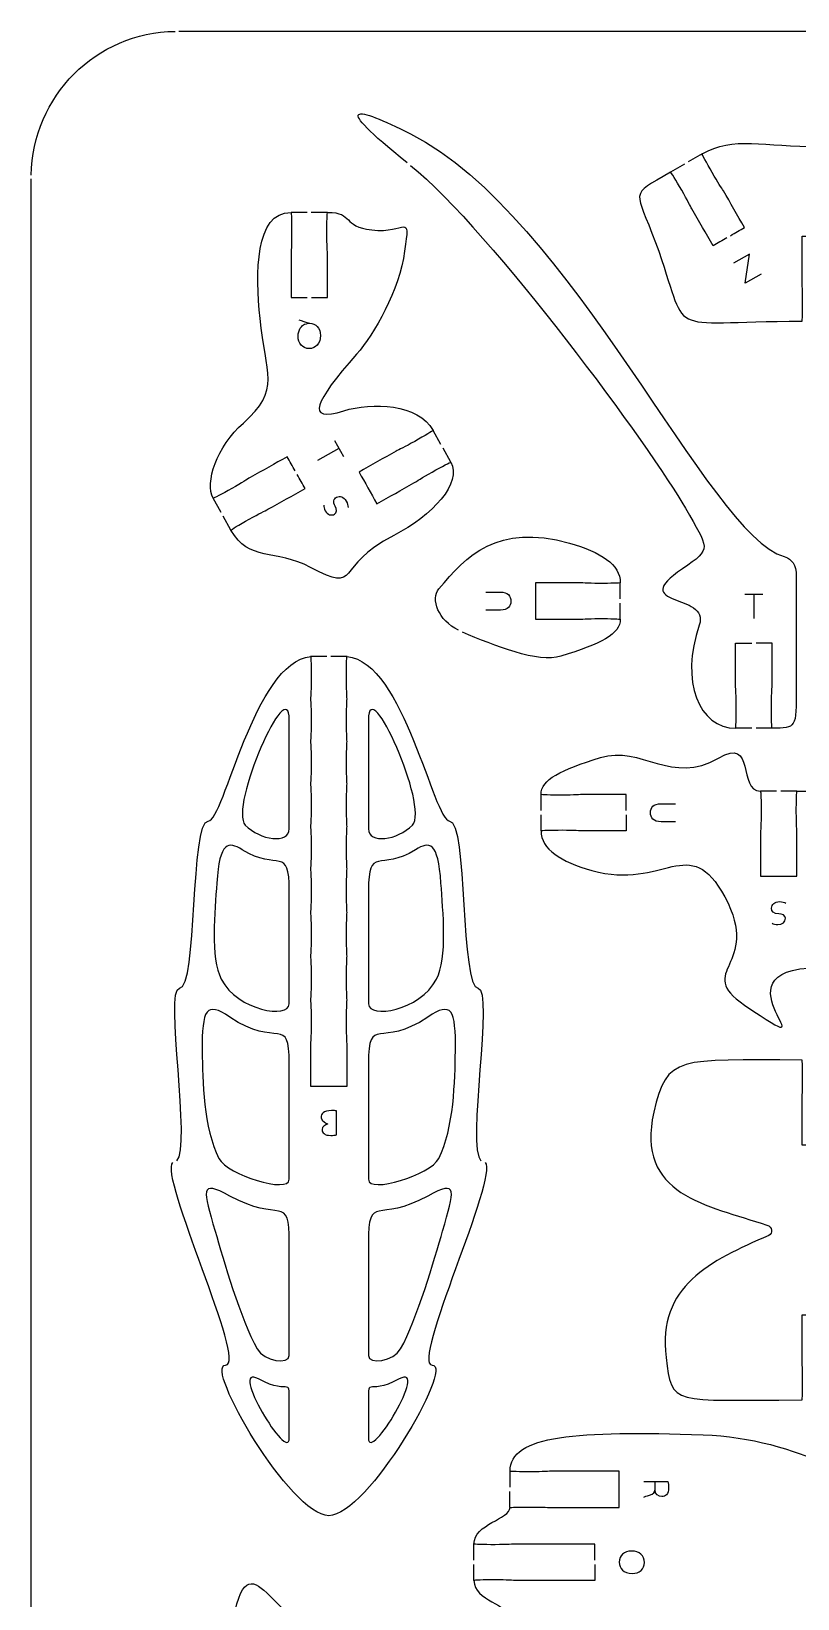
# Model space of a CAD drawing. Extents: x 5 to 405, y 5 to 225.
# Drawn here: x 140 to 203.1, y 95.9 to 225 of the extents above; entities that cross this region are included whole.
import ezdxf

# ---------------------------------------------------------------- set-up
doc = ezdxf.new("R2010")
doc.units = 0
doc.header["$MEASUREMENT"] = 0
doc.layers.add('DEFAULT', color=18, linetype='CONTINUOUS')

msp = doc.modelspace()

# ---------------------------------------------------------------- linework, layer by layer
at = {"layer": 'DEFAULT', "color": 1}
for points in [[(257.85, 225), (152.15, 225)], [(195.26, 214.9), (194.12, 214.24)], [(193.81, 214.07), (192.67, 213.4)], [(140, 17.15), (140, 212.85)], [(162.72, 210.09), (161.4, 210.09)], [(164.4, 210.09), (163.07, 210.09)], [(173.75, 190.97), (173.1, 192.13)], [(174.57, 189.51), (173.92, 190.67)], [(155.63, 185.38), (154.98, 186.54)], [(156.45, 183.92), (155.8, 185.07)], [(188.53, 178.25), (188.53, 179.58)], [(188.53, 176.58), (188.53, 177.9)], [(164.34, 173.5), (163.01, 173.5)], [(166.01, 173.5), (164.68, 173.5)], [(199.36, 167.6), (198.03, 167.6)], [(201.03, 167.6), (199.71, 167.6)], [(182, 160.82), (182, 162.14)], [(201.41, 162.41), (200.08, 162.41)], [(203.08, 162.41), (201.76, 162.41)], [(182, 159.14), (182, 160.47)], [(179.44, 105.08), (179.44, 106.4)], [(179.43, 103.41), (179.43, 104.73)], [(176.47, 99.08), (176.47, 100.4)], [(176.47, 97.4), (176.47, 98.73)]]:
    msp.add_lwpolyline(points, dxfattribs=at)
at = {"layer": 'DEFAULT', "color": 18}
for points in [[(200.13, 205.01), (198.82, 204.26), (199.18, 206.66), (197.85, 205.9)], [(164.98, 191.29), (165.72, 189.99)], [(165.35, 190.64), (163.59, 189.65)], [(198.78, 178.65), (200.28, 178.65)], [(199.53, 178.65), (199.53, 176.63)]]:
    msp.add_lwpolyline(points, dxfattribs=at)
at = {"layer": 'DEFAULT', "color": 1}
msp.add_open_spline([(140, 213.15), (140.08, 219.66), (145.34, 224.92), (151.85, 225)], degree=3, dxfattribs=at)
for points, knots in [([(170.97, 214.18), (164.54, 219.3), (166.68, 218.86), (171.23, 216.56), (184.6, 209.82), (195.76, 183.5), (202.03, 181.74), (202.34, 181.65), (202.95, 181.33), (203.03, 180.46), (203.03, 179.16), (203.03, 173.91), (203.03, 170.93), (203.03, 167.6), (203.03, 167.6), (201.03, 167.6), (201, 167.6), (200.98, 168.38), (200.98, 169.35), (200.98, 170.31), (201.03, 170.83), (201.03, 171.1), (201.03, 172.26), (201.03, 173.43), (201.03, 174.6), (200.59, 174.6), (200.15, 174.6), (199.72, 174.6)], [0, 0, 0, 0, 1, 1, 1, 2, 2, 2, 3, 3, 3, 4, 4, 4, 5, 5, 5, 6, 6, 6, 7, 7, 7, 16.92, 16.92, 16.92, 20.65, 20.65, 20.65, 20.65]), ([(197.61, 208.17), (198, 208.39), (198.38, 208.62), (198.77, 208.84), (198.19, 209.85), (197.6, 210.86), (197.02, 211.87), (196.88, 212.11), (196.58, 212.53), (196.1, 213.36), (195.62, 214.2), (195.24, 214.89), (195.27, 214.9), (197.87, 216.4), (200.26, 215.5), (205, 215.5), (209.75, 215.5), (212.14, 216.4), (214.73, 214.9), (214.76, 214.89), (214.39, 214.2), (213.9, 213.36), (213.42, 212.53), (213.12, 212.11), (212.99, 211.87), (212.4, 210.86), (211.82, 209.85), (211.23, 208.84), (211.62, 208.62), (212, 208.4), (212.38, 208.18)], [0, 0, 0, 0, 3.799224, 3.799224, 3.799224, 13.723386, 13.723386, 13.723386, 14.723386, 14.723386, 14.723386, 15.723386, 15.723386, 15.723386, 16.723386, 16.723386, 16.723386, 17.723386, 17.723386, 17.723386, 18.723386, 18.723386, 18.723386, 19.723386, 19.723386, 19.723386, 29.647548, 29.647548, 29.647548, 33.397135, 33.397135, 33.397135, 33.397135]), ([(171.24, 213.96), (177.88, 208.6), (191.24, 190.43), (193.89, 185.73), (195.79, 182.36), (196.17, 182.44), (193.64, 180.73), (189, 177.57), (195.97, 178.78), (195.03, 176.1), (193.42, 171.45), (195.03, 167.6), (198.03, 167.6), (198.06, 167.6), (198.08, 168.38), (198.08, 169.35), (198.08, 170.31), (198.03, 170.83), (198.03, 171.1), (198.03, 172.26), (198.03, 173.43), (198.03, 174.6), (198.48, 174.6), (198.92, 174.6), (199.37, 174.6)], [0, 0, 0, 0, 1, 1, 1, 2, 2, 2, 3, 3, 3, 4, 4, 4, 5, 5, 5, 6, 6, 6, 15.92, 15.92, 15.92, 19.7, 19.7, 19.7, 19.7]), ([(197.31, 208), (196.93, 207.78), (196.55, 207.56), (196.17, 207.34), (195.59, 208.35), (195, 209.36), (194.42, 210.37), (194.28, 210.61), (194.07, 211.08), (193.59, 211.91), (193.11, 212.74), (192.7, 213.4), (192.67, 213.4), (189.15, 211.39), (189.81, 212.03), (191.43, 207.62), (194.39, 199.51), (191.66, 201.12), (203.5, 201.12), (203.53, 201.12), (203.55, 201.91), (203.55, 202.87), (203.55, 203.84), (203.5, 204.35), (203.5, 204.62), (203.5, 205.79), (203.5, 206.95), (203.5, 208.12), (203.95, 208.12), (204.39, 208.12), (204.83, 208.12)], [0, 0, 0, 0, 3.718602, 3.718602, 3.718602, 13.642764, 13.642764, 13.642764, 14.642764, 14.642764, 14.642764, 15.642764, 15.642764, 15.642764, 16.642764, 16.642764, 16.642764, 17.642764, 17.642764, 17.642764, 18.642764, 18.642764, 18.642764, 19.642764, 19.642764, 19.642764, 29.562764, 29.562764, 29.562764, 33.342764, 33.342764, 33.342764, 33.342764]), ([(161.74, 188.8), (161.52, 189.18), (161.3, 189.57), (161.08, 189.96), (160.07, 189.39), (159.05, 188.82), (158.03, 188.25), (157.79, 188.11), (157.37, 187.82), (156.53, 187.35), (155.7, 186.88), (155.01, 186.52), (154.98, 186.54), (154.27, 187.8), (155.29, 190.82), (157.48, 192.74), (160.6, 195.47), (159.3, 196.78), (158.85, 201.36), (158.48, 205.04), (158.4, 210.09), (161.4, 210.09), (161.42, 210.07), (161.45, 209.29), (161.45, 208.34), (161.45, 207.37), (161.4, 206.86), (161.4, 206.59), (161.4, 205.42), (161.4, 204.26), (161.4, 203.09), (161.84, 203.09), (162.29, 203.09), (162.73, 203.09)], [0, 0, 0, 0, 3.774467, 3.774467, 3.774467, 13.68265, 13.68265, 13.68265, 14.68265, 14.68265, 14.68265, 15.68265, 15.68265, 15.68265, 16.68265, 16.68265, 16.68265, 17.68265, 17.68265, 17.68265, 18.68265, 18.68265, 18.68265, 19.68265, 19.68265, 19.68265, 20.68265, 20.68265, 20.68265, 30.59265, 30.59265, 30.59265, 34.34265, 34.34265, 34.34265, 34.34265]), ([(163.08, 203.09), (163.52, 203.09), (163.96, 203.09), (164.4, 203.09), (164.4, 204.26), (164.4, 205.43), (164.4, 206.59), (164.4, 206.86), (164.35, 207.37), (164.35, 208.34), (164.35, 209.3), (164.37, 210.09), (164.4, 210.09), (166.59, 210.09), (165.59, 208.93), (168.05, 208.64), (170.91, 208.3), (171.22, 210.24), (170.76, 206.89), (170.31, 203.7), (168.28, 200.06), (166.8, 198.4), (163.32, 194.46), (162.54, 192.76), (165.74, 193.74), (168.1, 194.47), (171.86, 194.35), (173.1, 192.13), (173.1, 192.1), (172.44, 191.7), (171.6, 191.23), (170.76, 190.76), (170.29, 190.55), (170.05, 190.42), (169.04, 189.85), (168.02, 189.27), (167, 188.7), (167.49, 187.83), (167.98, 186.96), (168.47, 186.09), (169.49, 186.66), (170.5, 187.23), (171.52, 187.8), (171.76, 187.93), (172.18, 188.23), (173.02, 188.7), (173.85, 189.17), (174.54, 189.53), (174.57, 189.51), (175.51, 187.83), (173.09, 185.12), (169.86, 183.48), (164.87, 180.94), (167.22, 178.62), (163.01, 180.84), (160.09, 182.38), (157.91, 181.3), (156.45, 183.92), (156.45, 183.95), (157.11, 184.35), (157.95, 184.82), (158.79, 185.29), (159.26, 185.5), (159.5, 185.63), (160.52, 186.2), (161.53, 186.77), (162.55, 187.34), (162.33, 187.73), (162.12, 188.11), (161.9, 188.49)], [0, 0, 0, 0, 3.76, 3.76, 3.76, 13.680005, 13.680005, 13.680005, 14.680005, 14.680005, 14.680005, 15.680005, 15.680005, 15.680005, 16.680005, 16.680005, 16.680005, 17.680005, 17.680005, 17.680005, 18.680005, 18.680005, 18.680005, 19.680005, 19.680005, 19.680005, 20.680005, 20.680005, 20.680005, 21.680005, 21.680005, 21.680005, 22.680005, 22.680005, 22.680005, 32.610524, 32.610524, 32.610524, 41.113288, 41.113288, 41.113288, 51.030193, 51.030193, 51.030193, 52.030193, 52.030193, 52.030193, 53.030193, 53.030193, 53.030193, 54.030193, 54.030193, 54.030193, 55.030193, 55.030193, 55.030193, 56.030193, 56.030193, 56.030193, 57.030193, 57.030193, 57.030193, 58.030193, 58.030193, 58.030193, 67.947097, 67.947097, 67.947097, 71.676896, 71.676896, 71.676896, 71.676896]), ([(175.21, 175.67), (173.53, 176.48), (172.88, 178.24), (173.58, 179.08), (175.83, 181.78), (178.37, 184.52), (184.35, 182.84), (186.9, 182.12), (188.53, 181.08), (188.53, 179.58), (188.53, 179.55), (187.75, 179.53), (186.78, 179.53), (185.81, 179.53), (185.3, 179.58), (185.03, 179.58), (183.86, 179.58), (182.7, 179.58), (181.53, 179.58), (181.53, 178.58), (181.53, 177.58), (181.53, 176.58), (182.7, 176.58), (183.86, 176.58), (185.03, 176.58), (185.3, 176.58), (185.81, 176.63), (186.78, 176.63), (187.75, 176.63), (188.53, 176.6), (188.53, 176.58), (188.53, 175.33), (186.93, 174.56), (183.63, 173.53), (181.75, 172.94), (178.15, 174.39), (175.53, 175.52)], [0, 0, 0, 0, 1, 1, 1, 2, 2, 2, 3, 3, 3, 4, 4, 4, 5, 5, 5, 14.92, 14.92, 14.92, 23.42, 23.42, 23.42, 33.34, 33.34, 33.34, 34.34, 34.34, 34.34, 35.34, 35.34, 35.34, 36.34, 36.34, 36.34, 37.34, 37.34, 37.34, 37.34]), ([(151.99, 131.98), (153.21, 133), (150.95, 146.18), (152.21, 146.18), (153.7, 146.18), (153.1, 159.95), (154.58, 159.95), (155.89, 159.95), (158.36, 173.1), (163.02, 173.5), (163.04, 173.41), (163.06, 172.67), (163.06, 171.76), (163.06, 170.8), (163.01, 170.28), (163.01, 170.01), (163.01, 169.74), (163.06, 169.23), (163.06, 168.26), (163.06, 167.3), (163.01, 166.78), (163.01, 166.51), (163.01, 166.24), (163.06, 165.73), (163.06, 164.76), (163.06, 163.8), (163.01, 163.28), (163.01, 163.01), (163.01, 162.74), (163.06, 162.23), (163.06, 161.26), (163.06, 160.3), (163.01, 159.78), (163.01, 159.51), (163.01, 159.24), (163.06, 158.73), (163.06, 157.76), (163.06, 156.8), (163.01, 156.29), (163.01, 156.01), (163.01, 155.74), (163.06, 155.21), (163.06, 154.21), (163.06, 153.22), (163.01, 152.69), (163.01, 152.42), (163.01, 152.14), (163.06, 151.61), (163.06, 150.62), (163.06, 149.62), (163.01, 149.1), (163.01, 148.82), (163.01, 148.54), (163.06, 148.02), (163.06, 147.02), (163.06, 146.03), (163.01, 145.5), (163.01, 145.22), (163.01, 144.94), (163.06, 144.42), (163.06, 143.42), (163.06, 142.43), (163.01, 141.91), (163.01, 141.63), (163.01, 140.46), (163.01, 139.29), (163.01, 138.13), (164.01, 138.13), (165.01, 138.13), (166.01, 138.13), (166.01, 139.29), (166.01, 140.46), (166.01, 141.63), (166.01, 141.91), (165.96, 142.43), (165.96, 143.42), (165.96, 144.42), (166.01, 144.94), (166.01, 145.22), (166.01, 145.5), (165.96, 146.03), (165.96, 147.02), (165.96, 148.02), (166.01, 148.54), (166.01, 148.82), (166.01, 149.1), (165.96, 149.62), (165.96, 150.62), (165.96, 151.61), (166.01, 152.14), (166.01, 152.42), (166.01, 152.69), (165.96, 153.22), (165.96, 154.21), (165.96, 155.21), (166.01, 155.74), (166.01, 156.01), (166.01, 156.29), (165.96, 156.8), (165.96, 157.76), (165.96, 158.73), (166.01, 159.24), (166.01, 159.51), (166.01, 159.78), (165.96, 160.3), (165.96, 161.26), (165.96, 162.23), (166.01, 162.74), (166.01, 163.01), (166.01, 163.28), (165.96, 163.8), (165.96, 164.76), (165.96, 165.73), (166.01, 166.24), (166.01, 166.51), (166.01, 166.78), (165.96, 167.3), (165.96, 168.26), (165.96, 169.23), (166.01, 169.74), (166.01, 170.01), (166.01, 170.28), (165.96, 170.8), (165.96, 171.76), (165.96, 172.67), (165.98, 173.41), (166.01, 173.5), (170.69, 173.11), (173.15, 159.95), (174.46, 159.95), (175.94, 159.95), (175.34, 146.18), (176.82, 146.18), (178.1, 146.18), (175.83, 132.98), (177.05, 131.98)], [0, 0, 0, 0, 1, 1, 1, 2, 2, 2, 3, 3, 3, 4, 4, 4, 5, 5, 5, 6, 6, 6, 7, 7, 7, 8, 8, 8, 9, 9, 9, 10, 10, 10, 11, 11, 11, 12, 12, 12, 13, 13, 13, 14, 14, 14, 15, 15, 15, 16, 16, 16, 17, 17, 17, 18, 18, 18, 19, 19, 19, 20, 20, 20, 21, 21, 21, 30.92, 30.92, 30.92, 39.42, 39.42, 39.42, 49.34, 49.34, 49.34, 50.34, 50.34, 50.34, 51.34, 51.34, 51.34, 52.34, 52.34, 52.34, 53.34, 53.34, 53.34, 54.34, 54.34, 54.34, 55.34, 55.34, 55.34, 56.34, 56.34, 56.34, 57.34, 57.34, 57.34, 58.34, 58.34, 58.34, 59.34, 59.34, 59.34, 60.34, 60.34, 60.34, 61.34, 61.34, 61.34, 62.34, 62.34, 62.34, 63.34, 63.34, 63.34, 64.34, 64.34, 64.34, 65.34, 65.34, 65.34, 66.34, 66.34, 66.34, 67.34, 67.34, 67.34, 68.34, 68.34, 68.34, 69.34, 69.34, 69.34, 70.34, 70.34, 70.34, 70.34]), ([(161.25, 168.27), (161.25, 165.28), (161.25, 162.29), (161.25, 159.3), (161.25, 158.07), (158.84, 158.35), (157.63, 159.62), (156.24, 161.08), (161.25, 172.34), (161.25, 168.27)], [1, 1, 1, 1, 26.42, 26.42, 26.42, 27.42, 27.42, 27.42, 28.42, 28.42, 28.42, 28.42]), ([(167.78, 168.27), (167.78, 172.34), (172.79, 161.08), (171.4, 159.62), (170.18, 158.35), (167.78, 158.07), (167.78, 159.3), (167.78, 162.29), (167.78, 165.28), (167.78, 168.27)], [25.42, 25.42, 25.42, 25.42, 26.42, 26.42, 26.42, 27.42, 27.42, 27.42, 52.84, 52.84, 52.84, 52.84]), ([(189, 160.82), (189, 161.26), (189, 161.7), (189, 162.14), (187.83, 162.14), (186.67, 162.14), (185.5, 162.14), (185.23, 162.14), (184.72, 162.09), (183.75, 162.09), (182.78, 162.09), (182, 162.11), (182, 162.14), (182, 163.38), (183.6, 164.16), (186.9, 165.19), (190.2, 166.21), (192.81, 162.88), (196.61, 165.14), (199.7, 166.99), (198.17, 162.41), (200.08, 162.41), (200.11, 162.41), (200.13, 161.62), (200.13, 160.66), (200.13, 159.69), (200.08, 159.18), (200.08, 158.91), (200.08, 157.74), (200.08, 156.58), (200.08, 155.41), (201.08, 155.41), (202.08, 155.41), (203.08, 155.41), (203.08, 156.58), (203.08, 157.74), (203.08, 158.91), (203.08, 159.18), (203.03, 159.69), (203.03, 160.66), (203.03, 161.62), (203.06, 162.41), (203.08, 162.41), (204.36, 162.41), (205.64, 162.41), (206.92, 162.41), (206.94, 162.41), (206.97, 161.62), (206.97, 160.66), (206.97, 159.69), (206.92, 159.18), (206.92, 158.91), (206.92, 157.74), (206.92, 156.58), (206.92, 155.41), (207.92, 155.41), (208.92, 155.41), (209.92, 155.41), (209.92, 156.58), (209.92, 157.74), (209.92, 158.91), (209.92, 159.18), (209.87, 159.69), (209.87, 160.66), (209.87, 161.62), (209.89, 162.41), (209.92, 162.41), (211.83, 162.41), (210.3, 166.99), (213.39, 165.14), (217.19, 162.88), (219.8, 166.21), (223.1, 165.19), (226.4, 164.16), (228, 163.38), (228, 162.14), (228, 162.11), (227.22, 162.09), (226.25, 162.09), (225.28, 162.09), (224.77, 162.14), (224.5, 162.14), (223.33, 162.14), (222.17, 162.14), (221, 162.14), (221, 161.7), (221, 161.26), (221, 160.82)], [0, 0, 0, 0, 3.75, 3.75, 3.75, 13.67, 13.67, 13.67, 14.67, 14.67, 14.67, 15.67, 15.67, 15.67, 16.67, 16.67, 16.67, 17.67, 17.67, 17.67, 18.67, 18.67, 18.67, 19.67, 19.67, 19.67, 20.67, 20.67, 20.67, 30.6, 30.6, 30.6, 39.1, 39.1, 39.1, 49.03, 49.03, 49.03, 50.03, 50.03, 50.03, 51.03, 51.03, 51.03, 61.9, 61.9, 61.9, 62.9, 62.9, 62.9, 63.9, 63.9, 63.9, 73.83, 73.83, 73.83, 82.33, 82.33, 82.33, 92.26, 92.26, 92.26, 93.26, 93.26, 93.26, 94.26, 94.26, 94.26, 95.26, 95.26, 95.26, 96.26, 96.26, 96.26, 97.26, 97.26, 97.26, 98.26, 98.26, 98.26, 99.26, 99.26, 99.26, 109.18, 109.18, 109.18, 112.93, 112.93, 112.93, 112.93]), ([(189, 160.47), (189, 160.02), (189, 159.58), (189, 159.14), (187.83, 159.14), (186.67, 159.14), (185.5, 159.14), (185.23, 159.14), (184.72, 159.19), (183.75, 159.19), (182.78, 159.19), (182, 159.17), (182, 159.14), (182, 157.64), (183.63, 156.6), (186.18, 155.88), (192.16, 154.2), (194.21, 159.14), (197.14, 153.7), (200.23, 147.95), (194.53, 147.66), (198.76, 144.8), (206.8, 139.35), (195.54, 147.78), (204.83, 147.88)], [0, 0, 0, 0, 3.76, 3.76, 3.76, 13.68, 13.68, 13.68, 14.68, 14.68, 14.68, 15.68, 15.68, 15.68, 16.68, 16.68, 16.68, 17.68, 17.68, 17.68, 18.68, 18.68, 18.68, 19.68, 19.68, 19.68, 19.68]), ([(155.28, 154.84), (155.51, 158.3), (156.23, 158.3), (157.38, 157.59), (160.33, 155.76), (161.25, 157.97), (161.25, 154.22), (161.25, 151.11), (161.25, 148), (161.25, 144.89), (161.25, 143.65), (157, 144.32), (155.65, 146.92), (154.72, 148.71), (155.12, 152.52), (155.28, 154.84)], [1, 1, 1, 1, 2, 2, 2, 3, 3, 3, 29.45, 29.45, 29.45, 30.45, 30.45, 30.45, 31.45, 31.45, 31.45, 31.45]), ([(167.78, 154.22), (167.78, 157.97), (168.7, 155.76), (171.65, 157.59), (172.8, 158.3), (173.52, 158.3), (173.75, 154.84), (173.91, 152.52), (174.31, 148.71), (173.38, 146.92), (172.03, 144.32), (167.78, 143.65), (167.78, 144.89), (167.78, 148), (167.78, 151.11), (167.78, 154.22)], [26.45, 26.45, 26.45, 26.45, 27.45, 27.45, 27.45, 28.45, 28.45, 28.45, 29.45, 29.45, 29.45, 30.45, 30.45, 30.45, 56.9, 56.9, 56.9, 56.9]), ([(156.35, 143.81), (160.27, 141.14), (161.25, 144.06), (161.25, 139.99), (161.25, 136.81), (161.25, 133.63), (161.25, 130.45), (161.25, 129.21), (156.14, 130.82), (155.46, 132.16), (154.19, 134.63), (154.11, 138.63), (154.08, 141), (154.04, 144.47), (154.42, 145.13), (156.35, 143.81)], [1, 1, 1, 1, 2, 2, 2, 29.04, 29.04, 29.04, 30.04, 30.04, 30.04, 31.04, 31.04, 31.04, 32.04, 32.04, 32.04, 32.04]), ([(167.78, 139.99), (167.78, 144.06), (168.76, 141.14), (172.67, 143.81), (174.61, 145.13), (174.99, 144.47), (174.94, 141), (174.91, 138.63), (174.83, 134.63), (173.57, 132.16), (172.88, 130.82), (167.78, 129.21), (167.78, 130.45), (167.78, 133.63), (167.78, 136.81), (167.78, 139.99)], [27.04, 27.04, 27.04, 27.04, 28.04, 28.04, 28.04, 29.04, 29.04, 29.04, 30.04, 30.04, 30.04, 31.04, 31.04, 31.04, 58.08, 58.08, 58.08, 58.08]), ([(204.83, 133.27), (204.39, 133.27), (203.94, 133.27), (203.5, 133.27), (203.5, 134.44), (203.5, 135.61), (203.5, 136.77), (203.5, 137.04), (203.55, 137.56), (203.55, 138.52), (203.55, 139.49), (203.53, 140.27), (203.5, 140.27), (193.25, 140.27), (192.37, 140.72), (191.29, 135.98), (189.74, 129.15), (195.7, 128.29), (200.61, 126.68), (201.06, 126.54), (201.13, 125.99), (200.77, 125.83), (195.91, 123.71), (191.59, 121.67), (192.3, 115.77), (192.78, 111.72), (192.71, 112.27), (203.5, 112.27), (203.53, 112.27), (203.55, 113.06), (203.55, 114.02), (203.55, 114.99), (203.5, 115.5), (203.5, 115.77), (203.5, 116.94), (203.5, 118.11), (203.5, 119.27), (203.94, 119.27), (204.39, 119.27), (204.83, 119.27)], [0, 0, 0, 0, 3.75, 3.75, 3.75, 13.67, 13.67, 13.67, 14.67, 14.67, 14.67, 15.67, 15.67, 15.67, 16.67, 16.67, 16.67, 17.67, 17.67, 17.67, 18.67, 18.67, 18.67, 19.67, 19.67, 19.67, 20.67, 20.67, 20.67, 21.67, 21.67, 21.67, 22.67, 22.67, 22.67, 32.59, 32.59, 32.59, 36.34, 36.34, 36.34, 36.34]), ([(177.38, 131.84), (178.55, 130.73), (171.2, 115.14), (173.03, 115.14), (174.86, 115.14), (167.68, 102.74), (164.52, 102.74), (161.36, 102.74), (154.18, 115.14), (156.01, 115.14), (157.84, 115.14), (150.48, 130.75), (151.67, 131.84)], [0, 0, 0, 0, 1, 1, 1, 2, 2, 2, 3, 3, 3, 4, 4, 4, 4]), ([(155.14, 126.18), (154.18, 129.52), (153.81, 130.48), (156.35, 129.07), (160.49, 126.78), (161.25, 129.32), (161.25, 125.25), (161.25, 122.14), (161.25, 119.03), (161.25, 115.92), (161.25, 115.19), (159.17, 115.43), (158.6, 116.47), (157.26, 118.9), (155.8, 123.9), (155.14, 126.18)], [1, 1, 1, 1, 2, 2, 2, 3, 3, 3, 29.45, 29.45, 29.45, 30.45, 30.45, 30.45, 31.45, 31.45, 31.45, 31.45]), ([(167.78, 125.25), (167.78, 129.32), (168.53, 126.78), (172.67, 129.07), (175.21, 130.48), (174.85, 129.52), (173.89, 126.18), (173.23, 123.9), (171.77, 118.9), (170.43, 116.47), (169.86, 115.43), (167.78, 115.19), (167.78, 115.92), (167.78, 119.03), (167.78, 122.14), (167.78, 125.25)], [26.45, 26.45, 26.45, 26.45, 27.45, 27.45, 27.45, 28.45, 28.45, 28.45, 29.45, 29.45, 29.45, 30.45, 30.45, 30.45, 56.9, 56.9, 56.9, 56.9]), ([(161.25, 111.67), (161.25, 111.05), (161.25, 110.43), (161.25, 109.8), (161.25, 109.58), (161.25, 109.37), (161.25, 109.15), (161.25, 106.92), (156.16, 115.38), (158.72, 114), (161.52, 112.5), (161.25, 114.5), (161.25, 111.67)], [1, 1, 1, 1, 6.31, 6.31, 6.31, 8.16, 8.16, 8.16, 9.16, 9.16, 9.16, 10.16, 10.16, 10.16, 10.16]), ([(170.31, 114), (172.87, 115.38), (167.78, 106.92), (167.78, 109.15), (167.78, 109.37), (167.78, 109.58), (167.78, 109.8), (167.78, 110.43), (167.78, 111.05), (167.78, 111.67), (167.78, 114.5), (167.5, 112.5), (170.31, 114)], [1, 1, 1, 1, 2, 2, 2, 3.85, 3.85, 3.85, 9.16, 9.16, 9.16, 10.16, 10.16, 10.16, 10.16]), ([(186.44, 99.08), (186.44, 99.52), (186.44, 99.96), (186.44, 100.4), (184.28, 100.4), (182.13, 100.4), (179.97, 100.4), (179.7, 100.4), (179.19, 100.35), (178.22, 100.35), (177.25, 100.35), (176.47, 100.38), (176.47, 100.4), (176.47, 102.06), (179.44, 102.46), (179.44, 103.41), (179.44, 103.43), (180.22, 103.45), (181.19, 103.45), (182.15, 103.45), (182.67, 103.41), (182.94, 103.41), (184.77, 103.41), (186.6, 103.41), (188.44, 103.41), (188.44, 104.4), (188.44, 105.4), (188.44, 106.4), (186.6, 106.4), (184.77, 106.4), (182.94, 106.4), (182.67, 106.4), (182.15, 106.35), (181.19, 106.35), (180.22, 106.35), (179.44, 106.38), (179.44, 106.4), (179.44, 109.4), (185, 109.75), (195.36, 109.4), (203.31, 109.13), (208.92, 105.2), (212.98, 102.76), (213.39, 102.51), (214.2, 102.47), (214.6, 102.76), (217.04, 104.57), (217.21, 109.58), (227.45, 109.58), (230.6, 109.58), (231.6, 109.14), (231.6, 106.4), (231.6, 106.38), (230.82, 106.35), (229.85, 106.35), (228.88, 106.35), (228.37, 106.4), (228.1, 106.4), (226.93, 106.4), (225.77, 106.4), (224.6, 106.4), (224.6, 105.96), (224.6, 105.52), (224.6, 105.08)], [0, 0, 0, 0, 3.76, 3.76, 3.76, 22.09, 22.09, 22.09, 23.09, 23.09, 23.09, 24.09, 24.09, 24.09, 25.09, 25.09, 25.09, 26.09, 26.09, 26.09, 27.09, 27.09, 27.09, 42.68, 42.68, 42.68, 51.18, 51.18, 51.18, 66.77, 66.77, 66.77, 67.77, 67.77, 67.77, 68.77, 68.77, 68.77, 69.77, 69.77, 69.77, 70.77, 70.77, 70.77, 71.77, 71.77, 71.77, 72.77, 72.77, 72.77, 73.77, 73.77, 73.77, 74.77, 74.77, 74.77, 75.77, 75.77, 75.77, 85.69, 85.69, 85.69, 89.45, 89.45, 89.45, 89.45]), ([(160.28, 84.89), (159.84, 84.89), (159.39, 84.89), (158.95, 84.89), (158.95, 84.89), (158.95, 80.01), (158.96, 78.38), (158.95, 78.11), (159, 77.6), (159, 76.64), (159, 75.67), (158.96, 75.16), (158.96, 74.89), (158.96, 74.61), (159, 74.1), (159, 73.14), (159.01, 72.17), (158.96, 71.66), (158.96, 71.39), (158.96, 71.11), (159.01, 70.6), (159.01, 69.64), (159.01, 68.85), (158.99, 68.19), (158.97, 67.96), (155.95, 67.82), (154.83, 61.08), (156.25, 58.62), (157.79, 55.96), (155.14, 56.86), (152.84, 59.45), (150.65, 61.93), (150.98, 67.14), (151.2, 69.76), (151.65, 74.9), (151.67, 76.6), (153.04, 76.52), (155.37, 76.39), (155.58, 83.12), (156.08, 89.35), (157.19, 102.99), (159.2, 94.8), (162.85, 93.63), (164.59, 93.08), (166.22, 89.75), (166.77, 90.14), (166.8, 90.14), (167.26, 89.52), (167.81, 88.73), (168.36, 87.94), (168.62, 87.49), (168.77, 87.27), (169.44, 86.32), (170.11, 85.36), (170.78, 84.41), (171.14, 84.66), (171.5, 84.91), (171.87, 85.17)], [0, 0, 0, 0, 3.77, 3.77, 3.77, 4.77, 4.77, 4.77, 5.77, 5.77, 5.77, 6.77, 6.77, 6.77, 7.77, 7.77, 7.77, 8.77, 8.77, 8.77, 9.77, 9.77, 9.77, 10.77, 10.77, 10.77, 11.77, 11.77, 11.77, 12.77, 12.77, 12.77, 13.77, 13.77, 13.77, 14.77, 14.77, 14.77, 15.77, 15.77, 15.77, 16.77, 16.77, 16.77, 17.77, 17.77, 17.77, 18.77, 18.77, 18.77, 19.77, 19.77, 19.77, 29.685165, 29.685165, 29.685165, 33.441347, 33.441347, 33.441347, 33.441347]), ([(186.44, 98.73), (186.44, 98.29), (186.44, 97.85), (186.44, 97.4), (184.28, 97.4), (182.13, 97.4), (179.97, 97.4), (179.7, 97.4), (179.19, 97.45), (178.22, 97.45), (177.25, 97.45), (176.47, 97.43), (176.47, 97.4), (176.47, 95.75), (179.44, 95.35), (179.44, 94.41), (179.44, 94.38), (180.22, 94.36), (181.19, 94.36), (182.15, 94.36), (182.67, 94.41), (182.94, 94.41), (184.77, 94.41), (186.6, 94.41), (188.44, 94.41), (188.44, 93.41), (188.44, 92.41), (188.44, 91.41), (186.6, 91.41), (184.77, 91.41), (182.94, 91.41), (182.67, 91.41), (182.15, 91.46), (181.19, 91.46), (180.22, 91.46), (179.44, 91.44), (179.44, 91.41), (179.44, 88.41), (185, 88.06), (195.36, 88.41), (203.31, 88.68), (208.92, 92.6), (212.98, 95.05), (213.39, 95.3), (214.2, 95.34), (214.6, 95.05), (217.04, 93.24), (217.21, 88.23), (227.45, 88.23), (230.6, 88.23), (231.6, 88.67), (231.6, 91.41), (231.6, 91.43), (230.82, 91.46), (229.85, 91.46), (228.88, 91.46), (228.37, 91.41), (228.1, 91.41), (226.93, 91.41), (225.77, 91.41), (224.6, 91.41), (224.6, 91.85), (224.6, 92.29), (224.6, 92.73)], [0, 0, 0, 0, 3.75, 3.75, 3.75, 22.08, 22.08, 22.08, 23.08, 23.08, 23.08, 24.08, 24.08, 24.08, 25.08, 25.08, 25.08, 26.08, 26.08, 26.08, 27.08, 27.08, 27.08, 42.67, 42.67, 42.67, 51.17, 51.17, 51.17, 66.76, 66.76, 66.76, 67.76, 67.76, 67.76, 68.76, 68.76, 68.76, 69.76, 69.76, 69.76, 70.76, 70.76, 70.76, 71.76, 71.76, 71.76, 72.76, 72.76, 72.76, 73.76, 73.76, 73.76, 74.76, 74.76, 74.76, 75.76, 75.76, 75.76, 85.68, 85.68, 85.68, 89.43, 89.43, 89.43, 89.43])]:
    msp.add_open_spline(points, degree=3, knots=knots, dxfattribs=at)
at = {"layer": 'DEFAULT', "color": 18}
for points, knots in [([(162.04, 201.23), (162.31, 201.15), (162.58, 201.07), (162.81, 200.99), (162.86, 200.98), (162.9, 200.96), (162.94, 200.96), (163.42, 200.94), (163.83, 200.59), (163.83, 199.94), (163.83, 199.29), (163.43, 198.87), (162.89, 198.87), (162.34, 198.87), (161.98, 199.3), (161.98, 199.9), (161.98, 200.42), (162.29, 200.79), (162.52, 200.87), (162.75, 200.95), (162.9, 200.97), (162.9, 200.97)], [0, 0, 0, 0, 1, 1, 1, 2, 2, 2, 3, 3, 3, 4, 4, 4, 5, 5, 5, 6, 6, 6, 7, 7, 7, 7]), ([(164.09, 185.96), (164.09, 185.84), (164.12, 185.68), (164.21, 185.51), (164.4, 185.17), (164.73, 185.08), (164.99, 185.23), (165.18, 185.34), (165.18, 185.63), (165.04, 185.88), (164.83, 186.25), (164.91, 186.49), (165.14, 186.62), (165.42, 186.78), (165.74, 186.68), (165.95, 186.3), (166.05, 186.12), (166.1, 185.94), (166.1, 185.79)], [0, 0, 0, 0, 1, 1, 1, 2, 2, 2, 3, 3, 3, 4, 4, 4, 5, 5, 5, 6, 6, 6, 6]), ([(177.46, 178.82), (177.85, 178.82), (178.25, 178.82), (178.64, 178.82), (179.26, 178.82), (179.51, 178.49), (179.51, 178.06), (179.51, 177.64), (179.28, 177.33), (178.65, 177.33), (178.25, 177.33), (177.86, 177.33), (177.46, 177.33)], [0, 0, 0, 0, 3.34, 3.34, 3.34, 4.34, 4.34, 4.34, 5.34, 5.34, 5.34, 8.714, 8.714, 8.714, 8.714]), ([(193.07, 159.89), (192.68, 159.89), (192.28, 159.89), (191.89, 159.89), (191.27, 159.89), (191.01, 160.22), (191.01, 160.66), (191.01, 161.07), (191.25, 161.38), (191.88, 161.38), (192.27, 161.38), (192.67, 161.38), (193.07, 161.38)], [0, 0, 0, 0, 3.34, 3.34, 3.34, 4.34, 4.34, 4.34, 5.34, 5.34, 5.34, 8.714, 8.714, 8.714, 8.714]), ([(201.05, 151.53), (201.15, 151.47), (201.31, 151.42), (201.5, 151.42), (201.89, 151.42), (202.13, 151.66), (202.13, 151.95), (202.13, 152.17), (201.87, 152.32), (201.59, 152.32), (201.16, 152.32), (200.99, 152.5), (200.99, 152.77), (200.99, 153.09), (201.23, 153.32), (201.67, 153.32), (201.87, 153.32), (202.05, 153.27), (202.18, 153.19)], [0, 0, 0, 0, 1, 1, 1, 2, 2, 2, 3, 3, 3, 4, 4, 4, 5, 5, 5, 6, 6, 6, 6]), ([(165.15, 134.1), (165.03, 134.08), (164.85, 134.06), (164.67, 134.06), (164.41, 134.06), (164.24, 134.1), (164.12, 134.21), (164.01, 134.28), (163.95, 134.4), (163.95, 134.56), (163.95, 134.76), (164.21, 134.93), (164.42, 135.01), (164.42, 135.01), (163.87, 135.22), (163.87, 135.52), (163.87, 135.69), (163.94, 135.83), (164.04, 135.92), (164.19, 136.05), (164.41, 136.11), (164.74, 136.11), (164.92, 136.11), (165.06, 136.1), (165.15, 136.09), (165.15, 135.43), (165.15, 134.76), (165.15, 134.1)], [5.635, 5.635, 5.635, 5.635, 6.635, 6.635, 6.635, 7.635, 7.635, 7.635, 8.635, 8.635, 8.635, 9.635, 9.635, 9.635, 10.635, 10.635, 10.635, 11.635, 11.635, 11.635, 12.635, 12.635, 12.635, 13.635, 13.635, 13.635, 19.27, 19.27, 19.27, 19.27]), ([(190.46, 105.55), (191.13, 105.55), (191.79, 105.55), (192.45, 105.55), (192.48, 105.42), (192.5, 105.23), (192.5, 105.05), (192.5, 104.77), (192.45, 104.59), (192.33, 104.47), (192.24, 104.36), (192.1, 104.31), (191.95, 104.31), (191.68, 104.31), (191.39, 104.49), (191.39, 104.87)], [0, 0, 0, 0, 5.652, 5.652, 5.652, 6.652, 6.652, 6.652, 7.652, 7.652, 7.652, 8.652, 8.652, 8.652, 9.652, 9.652, 9.652, 9.652]), ([(190.46, 104.26), (190.52, 104.3), (190.69, 104.36), (190.94, 104.43), (191.29, 104.54), (191.39, 104.65), (191.39, 104.97), (191.39, 105.16), (191.39, 105.36), (191.39, 105.55)], [0, 0, 0, 0, 1, 1, 1, 2, 2, 2, 3.658, 3.658, 3.658, 3.658]), ([(189.5, 97.98), (188.8, 97.98), (188.44, 98.4), (188.44, 98.92), (188.44, 99.45), (188.85, 99.83), (189.46, 99.83), (190.1, 99.83), (190.52, 99.43), (190.52, 98.89), (190.52, 98.34), (190.1, 97.98), (189.5, 97.98)], [0, 0, 0, 0, 1, 1, 1, 2, 2, 2, 3, 3, 3, 4, 4, 4, 4])]:
    msp.add_open_spline(points, degree=3, knots=knots, dxfattribs=at)

doc.saveas('drawing.dxf')
